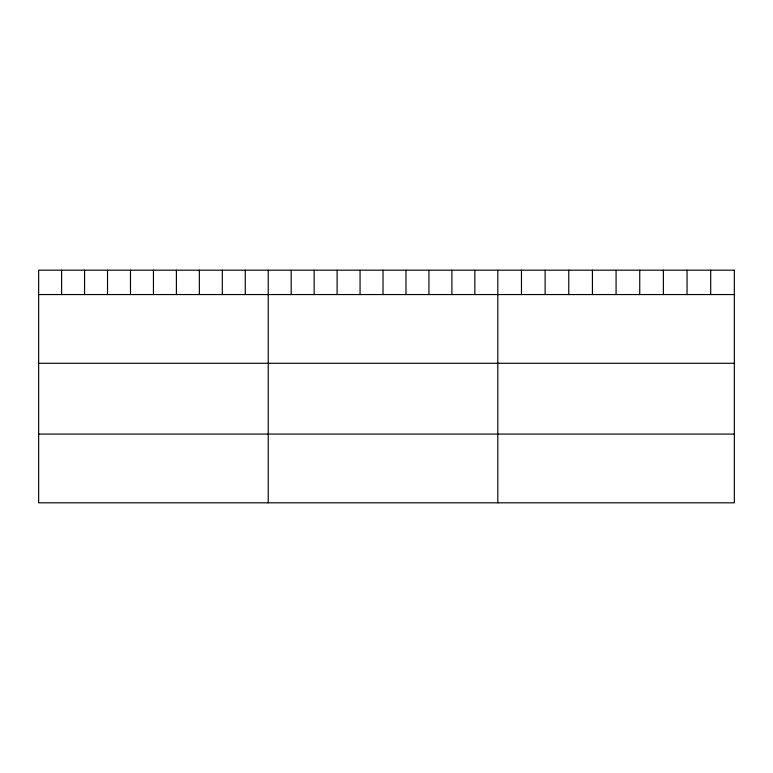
<?xml version="1.0" encoding="UTF-8"?>
<svg xmlns="http://www.w3.org/2000/svg" width="773" height="773" viewBox="0 0 773 773"><rect width="100%" height="100%" fill="white"/><g stroke="black" fill="none" stroke-linecap="round" stroke-linejoin="round"><path stroke-width="1.16" d="M38.65 294.552L734.35 294.552M38.65 363.281L734.35 363.281M38.65 434.088L734.35 434.088M710.696 270.183L710.696 294.552M687.042 270.183L687.042 294.552M663.389 270.183L663.389 294.552M639.735 270.183L639.735 294.552M616.081 270.183L616.081 294.552M592.427 270.183L592.427 294.552M568.773 270.183L568.773 294.552M545.12 270.183L545.12 294.552M521.466 270.183L521.466 294.552M497.812 270.183L497.812 502.817M474.854 270.183L474.854 294.552M451.896 270.183L451.896 294.552M428.938 270.183L428.938 294.552M405.98 270.183L405.98 294.552M383.022 270.183L383.022 294.552M360.063 270.183L360.063 294.552M337.105 270.183L337.105 294.552M314.147 270.183L314.147 294.552M291.189 270.183L291.189 294.552M268.231 270.183L268.231 502.817M245.273 270.183L245.273 294.552M222.315 270.183L222.315 294.552M199.357 270.183L199.357 294.552M176.399 270.183L176.399 294.552M153.441 270.183L153.441 294.552M130.482 270.183L130.482 294.552M107.524 270.183L107.524 294.552M84.566 270.183L84.566 294.552M61.608 270.183L61.608 294.552M734.35 270.183L38.65 270.183L38.65 502.817L734.35 502.817L734.35 270.183"/></g></svg>
